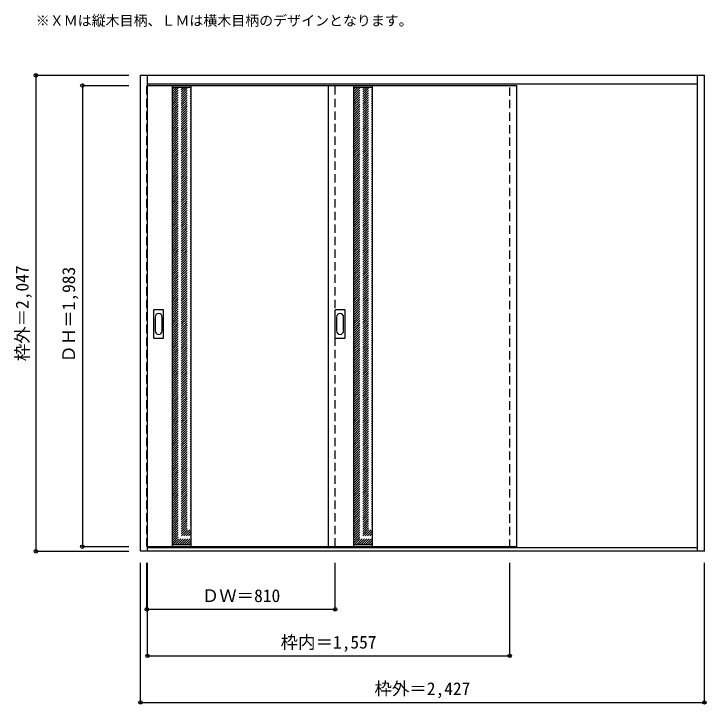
# Model space of a CAD drawing. Units: millimetres, scale not verified. Extents: x -1110 to 1866, y -1621 to 1348.
import ezdxf
from ezdxf.enums import TextEntityAlignment as Align

# ---------------------------------------------------------------- set-up
doc = ezdxf.new("R2010")
doc.units = ezdxf.units.MM
doc.header["$LTSCALE"] = 30
doc.header["$PDMODE"] = 32
doc.header["$PDSIZE"] = 15
doc.linetypes.add('DASHED1', pattern=[1.8, 1.2, -0.6])
for name, color, linetype in [('0-0', 4, 'DASHED1'), ('0-1_寸法', 7, 'Continuous'), ('0-2_文字', 7, 'Continuous')]:
    doc.layers.add(name, color=color, linetype=linetype)
doc.styles.add('ＭＳ ゴシック', font='')
doc.styles.get('ＭＳ ゴシック').set_extended_font_data('MS Gothic')

msp = doc.modelspace()

# ---------------------------------------------------------------- linework, layer by layer
at = {"layer": '0-0', "color": 3, "linetype": 'Continuous'}
for p, q in [((-565.1, -963.25), (-565.1, 1083.75)), ((-565.1, 1083.75), (1858.9, 1083.75)), ((-535.1, -963.25), (-535.1, 1083.75)), ((1828.9, -963.25), (1828.9, 1083.75)), ((1858.9, -963.25), (1858.9, 1083.75)), ((-535.1, 1047.75), (1828.9, 1047.75)), ((-535.1, 1039.75), (1051.9, 1039.75)), ((-428.1, -943.25), (-428.1, 1039.75)), ((-348.1, -943.25), (-348.1, 1039.75)), ((241.9, 1039.75), (241.9, -943.25)), ((351.9, -943.25), (351.9, 1039.75)), ((431.9, -943.25), (431.9, 1039.75)), ((-508.1, -45.25), (-508.1, 73.75)), ((-467.6, 75.25), (-506.6, 75.25)), ((-466.1, -45.25), (-466.1, 73.75)), ((271.9, -45.25), (271.9, 73.75)), ((312.4, 75.25), (273.4, 75.25)), ((313.9, -45.25), (313.9, 73.75)), ((-506.6, -46.75), (-467.6, -46.75)), ((273.4, -46.75), (312.4, -46.75)), ((1828.9, -948.25), (-535.1, -948.25)), ((1858.9, -963.25), (-565.1, -963.25))]:
    msp.add_line(p, q, dxfattribs=at)
at = {"layer": '0-0'}
for p, q in [((1021.9, -948.25), (1021.9, 1047.75)), ((1051.9, -948.25), (1051.9, 1047.75)), ((-428.1, 1023.94), (-420.29, 1031.75)), ((-428.1, 1014.04), (-410.39, 1031.75)), ((-428.1, 1004.14), (-400.49, 1031.75)), ((-428.1, 994.24), (-390.59, 1031.75)), ((-428.1, 984.34), (-380.69, 1031.75)), ((-428.1, 974.44), (-370.79, 1031.75)), ((-428.1, 964.54), (-360.89, 1031.75)), ((-428.1, 954.64), (-350.99, 1031.75)), ((-428.1, 944.74), (-348.1, 1024.74)), ((-428.1, 934.84), (-348.1, 1014.84)), ((271.9, -943.25), (271.9, 1039.75)), ((351.9, 1023.94), (359.71, 1031.75)), ((351.9, 1014.04), (369.61, 1031.75)), ((351.9, 1004.14), (379.51, 1031.75)), ((351.9, 994.24), (389.41, 1031.75)), ((351.9, 984.34), (399.31, 1031.75)), ((351.9, 974.44), (409.21, 1031.75)), ((351.9, 964.54), (419.11, 1031.75)), ((351.9, 954.64), (429.01, 1031.75)), ((351.9, 944.74), (431.9, 1024.74)), ((351.9, 934.84), (431.9, 1014.84)), ((-428.1, 924.94), (-348.1, 1004.94)), ((-428.1, 915.04), (-348.1, 995.04)), ((-428.1, 905.14), (-348.1, 985.14)), ((351.9, 924.94), (431.9, 1004.94)), ((351.9, 915.04), (431.9, 995.04)), ((351.9, 905.14), (431.9, 985.14)), ((-428.1, 895.24), (-348.1, 975.24)), ((-428.1, 885.34), (-348.1, 965.34)), ((-428.1, 875.44), (-348.1, 955.44)), ((351.9, 895.24), (431.9, 975.24)), ((351.9, 885.34), (431.9, 965.34)), ((351.9, 875.44), (431.9, 955.44)), ((-428.1, 865.54), (-348.1, 945.54)), ((-428.1, 855.65), (-348.1, 935.65)), ((-428.1, 845.75), (-348.1, 925.75)), ((351.9, 865.54), (431.9, 945.54)), ((351.9, 855.65), (431.9, 935.65)), ((351.9, 845.75), (431.9, 925.75)), ((-428.1, 835.85), (-348.1, 915.85)), ((-428.1, 825.95), (-348.1, 905.95)), ((-428.1, 816.05), (-348.1, 896.05)), ((351.9, 835.85), (431.9, 915.85)), ((351.9, 825.95), (431.9, 905.95)), ((351.9, 816.05), (431.9, 896.05)), ((-428.1, 806.15), (-348.1, 886.15)), ((-428.1, 796.25), (-348.1, 876.25)), ((-428.1, 786.35), (-348.1, 866.35)), ((351.9, 806.15), (431.9, 886.15)), ((351.9, 796.25), (431.9, 876.25)), ((351.9, 786.35), (431.9, 866.35)), ((-428.1, 776.45), (-348.1, 856.45)), ((-428.1, 766.55), (-348.1, 846.55)), ((-428.1, 756.65), (-348.1, 836.65)), ((351.9, 776.45), (431.9, 856.45)), ((351.9, 766.55), (431.9, 846.55)), ((351.9, 756.65), (431.9, 836.65)), ((-428.1, 746.75), (-348.1, 826.75)), ((-428.1, 736.85), (-348.1, 816.85)), ((-428.1, 726.95), (-348.1, 806.95)), ((351.9, 746.75), (431.9, 826.75)), ((351.9, 736.85), (431.9, 816.85)), ((351.9, 726.95), (431.9, 806.95)), ((-428.1, 717.05), (-348.1, 797.05)), ((-428.1, 707.15), (-348.1, 787.15)), ((-428.1, 697.25), (-348.1, 777.25)), ((351.9, 717.05), (431.9, 797.05)), ((351.9, 707.15), (431.9, 787.15)), ((351.9, 697.25), (431.9, 777.25)), ((-428.1, 687.35), (-348.1, 767.35)), ((-428.1, 677.45), (-348.1, 757.45)), ((-428.1, 667.55), (-348.1, 747.55)), ((351.9, 687.35), (431.9, 767.35)), ((351.9, 677.45), (431.9, 757.45)), ((351.9, 667.55), (431.9, 747.55)), ((-428.1, 657.66), (-348.1, 737.66)), ((-428.1, 647.76), (-348.1, 727.76)), ((-428.1, 637.86), (-348.1, 717.86)), ((351.9, 657.66), (431.9, 737.66)), ((351.9, 647.76), (431.9, 727.76)), ((351.9, 637.86), (431.9, 717.86)), ((-428.1, 627.96), (-348.1, 707.96)), ((-428.1, 618.06), (-348.1, 698.06)), ((-428.1, 608.16), (-348.1, 688.16)), ((351.9, 627.96), (431.9, 707.96)), ((351.9, 618.06), (431.9, 698.06)), ((351.9, 608.16), (431.9, 688.16)), ((-428.1, 598.26), (-348.1, 678.26)), ((-428.1, 588.36), (-348.1, 668.36)), ((-428.1, 578.46), (-348.1, 658.46)), ((351.9, 598.26), (431.9, 678.26)), ((351.9, 588.36), (431.9, 668.36)), ((351.9, 578.46), (431.9, 658.46)), ((-428.1, 568.56), (-348.1, 648.56)), ((-428.1, 558.66), (-348.1, 638.66)), ((-428.1, 548.76), (-348.1, 628.76)), ((351.9, 568.56), (431.9, 648.56)), ((351.9, 558.66), (431.9, 638.66)), ((351.9, 548.76), (431.9, 628.76)), ((-428.1, 538.86), (-348.1, 618.86)), ((-428.1, 528.96), (-348.1, 608.96)), ((-428.1, 519.06), (-348.1, 599.06)), ((351.9, 538.86), (431.9, 618.86)), ((351.9, 528.96), (431.9, 608.96)), ((351.9, 519.06), (431.9, 599.06)), ((-428.1, 509.16), (-348.1, 589.16)), ((-428.1, 499.26), (-348.1, 579.26)), ((-428.1, 489.36), (-348.1, 569.36)), ((351.9, 509.16), (431.9, 589.16)), ((351.9, 499.26), (431.9, 579.26)), ((351.9, 489.36), (431.9, 569.36)), ((-428.1, 479.46), (-348.1, 559.46)), ((-428.1, 469.56), (-348.1, 549.56)), ((-428.1, 459.67), (-348.1, 539.67)), ((351.9, 479.46), (431.9, 559.46)), ((351.9, 469.56), (431.9, 549.56)), ((351.9, 459.67), (431.9, 539.67)), ((-428.1, 449.77), (-348.1, 529.77)), ((-428.1, 439.87), (-348.1, 519.87)), ((-428.1, 429.97), (-348.1, 509.97)), ((351.9, 449.77), (431.9, 529.77)), ((351.9, 439.87), (431.9, 519.87)), ((351.9, 429.97), (431.9, 509.97)), ((-428.1, 420.07), (-348.1, 500.07)), ((-428.1, 410.17), (-348.1, 490.17)), ((-428.1, 400.27), (-348.1, 480.27)), ((351.9, 420.07), (431.9, 500.07)), ((351.9, 410.17), (431.9, 490.17)), ((351.9, 400.27), (431.9, 480.27)), ((-428.1, 390.37), (-348.1, 470.37)), ((-428.1, 380.47), (-348.1, 460.47)), ((-428.1, 370.57), (-348.1, 450.57)), ((351.9, 390.37), (431.9, 470.37)), ((351.9, 380.47), (431.9, 460.47)), ((351.9, 370.57), (431.9, 450.57)), ((-428.1, 360.67), (-348.1, 440.67)), ((-428.1, 350.77), (-348.1, 430.77)), ((-428.1, 340.87), (-348.1, 420.87)), ((351.9, 360.67), (431.9, 440.67)), ((351.9, 350.77), (431.9, 430.77)), ((351.9, 340.87), (431.9, 420.87)), ((-428.1, 330.97), (-348.1, 410.97)), ((-428.1, 321.07), (-348.1, 401.07)), ((-428.1, 311.17), (-348.1, 391.17)), ((351.9, 330.97), (431.9, 410.97)), ((351.9, 321.07), (431.9, 401.07)), ((351.9, 311.17), (431.9, 391.17)), ((-428.1, 301.27), (-348.1, 381.27)), ((-428.1, 291.37), (-348.1, 371.37)), ((-428.1, 281.47), (-348.1, 361.47)), ((351.9, 301.27), (431.9, 381.27)), ((351.9, 291.37), (431.9, 371.37)), ((351.9, 281.47), (431.9, 361.47)), ((-428.1, 271.57), (-348.1, 351.57)), ((-428.1, 261.68), (-348.1, 341.68)), ((-428.1, 251.78), (-348.1, 331.78)), ((351.9, 271.57), (431.9, 351.57)), ((351.9, 261.68), (431.9, 341.68)), ((351.9, 251.78), (431.9, 331.78)), ((-428.1, 241.88), (-348.1, 321.88)), ((-428.1, 231.98), (-348.1, 311.98)), ((-428.1, 222.08), (-348.1, 302.08)), ((351.9, 241.88), (431.9, 321.88)), ((351.9, 231.98), (431.9, 311.98)), ((351.9, 222.08), (431.9, 302.08)), ((-428.1, 212.18), (-348.1, 292.18)), ((-428.1, 202.28), (-348.1, 282.28)), ((-428.1, 192.38), (-348.1, 272.38)), ((351.9, 212.18), (431.9, 292.18)), ((351.9, 202.28), (431.9, 282.28)), ((351.9, 192.38), (431.9, 272.38)), ((-428.1, 182.48), (-348.1, 262.48)), ((-428.1, 172.58), (-348.1, 252.58)), ((-428.1, 162.68), (-348.1, 242.68)), ((351.9, 182.48), (431.9, 262.48)), ((351.9, 172.58), (431.9, 252.58)), ((351.9, 162.68), (431.9, 242.68)), ((-428.1, 152.78), (-348.1, 232.78)), ((-428.1, 142.88), (-348.1, 222.88)), ((-428.1, 132.98), (-348.1, 212.98)), ((351.9, 152.78), (431.9, 232.78)), ((351.9, 142.88), (431.9, 222.88)), ((351.9, 132.98), (431.9, 212.98)), ((-428.1, 123.08), (-348.1, 203.08)), ((-428.1, 113.18), (-348.1, 193.18)), ((-428.1, 103.28), (-348.1, 183.28)), ((351.9, 123.08), (431.9, 203.08)), ((351.9, 113.18), (431.9, 193.18)), ((351.9, 103.28), (431.9, 183.28)), ((-428.1, 93.38), (-348.1, 173.38)), ((-428.1, 83.48), (-348.1, 163.48)), ((-428.1, 73.58), (-348.1, 153.58)), ((351.9, 93.38), (431.9, 173.38)), ((351.9, 83.48), (431.9, 163.48)), ((351.9, 73.58), (431.9, 153.58)), ((-428.1, 63.69), (-348.1, 143.69)), ((-428.1, 53.79), (-348.1, 133.79)), ((-428.1, 43.89), (-348.1, 123.89)), ((351.9, 63.69), (431.9, 143.69)), ((351.9, 53.79), (431.9, 133.79)), ((351.9, 43.89), (431.9, 123.89)), ((-428.1, 33.99), (-348.1, 113.99)), ((-428.1, 24.09), (-348.1, 104.09)), ((-428.1, 14.19), (-348.1, 94.19)), ((351.9, 33.99), (431.9, 113.99)), ((351.9, 24.09), (431.9, 104.09)), ((351.9, 14.19), (431.9, 94.19)), ((-428.1, 4.29), (-348.1, 84.29)), ((-428.1, -5.61), (-348.1, 74.39)), ((-428.1, -15.51), (-348.1, 64.49)), ((351.9, 4.29), (431.9, 84.29)), ((351.9, -5.61), (431.9, 74.39)), ((351.9, -15.51), (431.9, 64.49)), ((-428.1, -25.41), (-348.1, 54.59)), ((-428.1, -35.31), (-348.1, 44.69)), ((-428.1, -45.21), (-348.1, 34.79)), ((351.9, -25.41), (431.9, 54.59)), ((351.9, -35.31), (431.9, 44.69)), ((351.9, -45.21), (431.9, 34.79)), ((-428.1, -55.11), (-348.1, 24.89)), ((-428.1, -65.01), (-348.1, 14.99)), ((-428.1, -74.91), (-348.1, 5.09)), ((351.9, -55.11), (431.9, 24.89)), ((351.9, -65.01), (431.9, 14.99)), ((351.9, -74.91), (431.9, 5.09)), ((-428.1, -84.81), (-348.1, -4.81)), ((-428.1, -94.71), (-348.1, -14.71)), ((-428.1, -104.61), (-348.1, -24.61)), ((351.9, -84.81), (431.9, -4.81)), ((351.9, -94.71), (431.9, -14.71)), ((351.9, -104.61), (431.9, -24.61)), ((-428.1, -114.51), (-348.1, -34.51)), ((-428.1, -124.4), (-348.1, -44.4)), ((-428.1, -134.3), (-348.1, -54.3)), ((351.9, -114.51), (431.9, -34.51)), ((351.9, -124.4), (431.9, -44.4)), ((351.9, -134.3), (431.9, -54.3)), ((-428.1, -144.2), (-348.1, -64.2)), ((-428.1, -154.1), (-348.1, -74.1)), ((-428.1, -164), (-348.1, -84)), ((351.9, -144.2), (431.9, -64.2)), ((351.9, -154.1), (431.9, -74.1)), ((351.9, -164), (431.9, -84)), ((-428.1, -173.9), (-348.1, -93.9)), ((-428.1, -183.8), (-348.1, -103.8)), ((-428.1, -193.7), (-348.1, -113.7)), ((351.9, -173.9), (431.9, -93.9)), ((351.9, -183.8), (431.9, -103.8)), ((351.9, -193.7), (431.9, -113.7)), ((-428.1, -203.6), (-348.1, -123.6)), ((-428.1, -213.5), (-348.1, -133.5)), ((-428.1, -223.4), (-348.1, -143.4)), ((351.9, -203.6), (431.9, -123.6)), ((351.9, -213.5), (431.9, -133.5)), ((351.9, -223.4), (431.9, -143.4)), ((-428.1, -233.3), (-348.1, -153.3)), ((-428.1, -243.2), (-348.1, -163.2)), ((-428.1, -253.1), (-348.1, -173.1)), ((351.9, -233.3), (431.9, -153.3)), ((351.9, -243.2), (431.9, -163.2)), ((351.9, -253.1), (431.9, -173.1)), ((-428.1, -263), (-348.1, -183)), ((-428.1, -272.9), (-348.1, -192.9)), ((-428.1, -282.8), (-348.1, -202.8)), ((351.9, -263), (431.9, -183)), ((351.9, -272.9), (431.9, -192.9)), ((351.9, -282.8), (431.9, -202.8)), ((-428.1, -292.7), (-348.1, -212.7)), ((-428.1, -302.6), (-348.1, -222.6)), ((-428.1, -312.5), (-348.1, -232.5)), ((351.9, -292.7), (431.9, -212.7)), ((351.9, -302.6), (431.9, -222.6)), ((351.9, -312.5), (431.9, -232.5)), ((-428.1, -322.39), (-348.1, -242.39)), ((-428.1, -332.29), (-348.1, -252.29)), ((-428.1, -342.19), (-348.1, -262.19)), ((351.9, -322.39), (431.9, -242.39)), ((351.9, -332.29), (431.9, -252.29)), ((351.9, -342.19), (431.9, -262.19)), ((-428.1, -352.09), (-348.1, -272.09)), ((-428.1, -361.99), (-348.1, -281.99)), ((-428.1, -371.89), (-348.1, -291.89)), ((351.9, -352.09), (431.9, -272.09)), ((351.9, -361.99), (431.9, -281.99)), ((351.9, -371.89), (431.9, -291.89)), ((-428.1, -381.79), (-348.1, -301.79)), ((-428.1, -391.69), (-348.1, -311.69)), ((-428.1, -401.59), (-348.1, -321.59)), ((351.9, -381.79), (431.9, -301.79)), ((351.9, -391.69), (431.9, -311.69)), ((351.9, -401.59), (431.9, -321.59)), ((-428.1, -411.49), (-348.1, -331.49)), ((-428.1, -421.39), (-348.1, -341.39)), ((-428.1, -431.29), (-348.1, -351.29)), ((351.9, -411.49), (431.9, -331.49)), ((351.9, -421.39), (431.9, -341.39)), ((351.9, -431.29), (431.9, -351.29)), ((-428.1, -441.19), (-348.1, -361.19)), ((-428.1, -451.09), (-348.1, -371.09)), ((-428.1, -460.99), (-348.1, -380.99)), ((351.9, -441.19), (431.9, -361.19)), ((351.9, -451.09), (431.9, -371.09)), ((351.9, -460.99), (431.9, -380.99)), ((-428.1, -470.89), (-348.1, -390.89)), ((-428.1, -480.79), (-348.1, -400.79)), ((-428.1, -490.69), (-348.1, -410.69)), ((351.9, -470.89), (431.9, -390.89)), ((351.9, -480.79), (431.9, -400.79)), ((351.9, -490.69), (431.9, -410.69)), ((-428.1, -500.59), (-348.1, -420.59)), ((-428.1, -510.49), (-348.1, -430.49)), ((-428.1, -520.38), (-348.1, -440.38)), ((351.9, -500.59), (431.9, -420.59)), ((351.9, -510.49), (431.9, -430.49)), ((351.9, -520.38), (431.9, -440.38)), ((-428.1, -530.28), (-348.1, -450.28)), ((-428.1, -540.18), (-348.1, -460.18)), ((-428.1, -550.08), (-348.1, -470.08)), ((351.9, -530.28), (431.9, -450.28)), ((351.9, -540.18), (431.9, -460.18)), ((351.9, -550.08), (431.9, -470.08)), ((-428.1, -559.98), (-348.1, -479.98)), ((-428.1, -569.88), (-348.1, -489.88)), ((-428.1, -579.78), (-348.1, -499.78)), ((351.9, -559.98), (431.9, -479.98)), ((351.9, -569.88), (431.9, -489.88)), ((351.9, -579.78), (431.9, -499.78)), ((-428.1, -589.68), (-348.1, -509.68)), ((-428.1, -599.58), (-348.1, -519.58)), ((-428.1, -609.48), (-348.1, -529.48)), ((351.9, -589.68), (431.9, -509.68)), ((351.9, -599.58), (431.9, -519.58)), ((351.9, -609.48), (431.9, -529.48)), ((-428.1, -619.38), (-348.1, -539.38)), ((-428.1, -629.28), (-348.1, -549.28)), ((-428.1, -639.18), (-348.1, -559.18)), ((351.9, -619.38), (431.9, -539.38)), ((351.9, -629.28), (431.9, -549.28)), ((351.9, -639.18), (431.9, -559.18)), ((-428.1, -649.08), (-348.1, -569.08)), ((-428.1, -658.98), (-348.1, -578.98)), ((-428.1, -668.88), (-348.1, -588.88)), ((351.9, -649.08), (431.9, -569.08)), ((351.9, -658.98), (431.9, -578.98)), ((351.9, -668.88), (431.9, -588.88)), ((-428.1, -678.78), (-348.1, -598.78)), ((-428.1, -688.68), (-348.1, -608.68)), ((-428.1, -698.58), (-348.1, -618.58)), ((351.9, -678.78), (431.9, -598.78)), ((351.9, -688.68), (431.9, -608.68)), ((351.9, -698.58), (431.9, -618.58)), ((-428.1, -708.48), (-348.1, -628.48)), ((-428.1, -718.37), (-348.1, -638.37)), ((-428.1, -728.27), (-348.1, -648.27)), ((351.9, -708.48), (431.9, -628.48)), ((351.9, -718.37), (431.9, -638.37)), ((351.9, -728.27), (431.9, -648.27)), ((-428.1, -738.17), (-348.1, -658.17)), ((-428.1, -748.07), (-348.1, -668.07)), ((-428.1, -757.97), (-348.1, -677.97)), ((351.9, -738.17), (431.9, -658.17)), ((351.9, -748.07), (431.9, -668.07)), ((351.9, -757.97), (431.9, -677.97)), ((-428.1, -767.87), (-348.1, -687.87)), ((-428.1, -777.77), (-348.1, -697.77)), ((-428.1, -787.67), (-348.1, -707.67)), ((351.9, -767.87), (431.9, -687.87)), ((351.9, -777.77), (431.9, -697.77)), ((351.9, -787.67), (431.9, -707.67)), ((-428.1, -797.57), (-348.1, -717.57)), ((-428.1, -807.47), (-348.1, -727.47)), ((-428.1, -817.37), (-348.1, -737.37)), ((351.9, -797.57), (431.9, -717.57)), ((351.9, -807.47), (431.9, -727.47)), ((351.9, -817.37), (431.9, -737.37)), ((-428.1, -827.27), (-348.1, -747.27)), ((-428.1, -837.17), (-348.1, -757.17)), ((-428.1, -847.07), (-348.1, -767.07)), ((351.9, -827.27), (431.9, -747.27)), ((351.9, -837.17), (431.9, -757.17)), ((351.9, -847.07), (431.9, -767.07)), ((-428.1, -856.97), (-348.1, -776.97)), ((-428.1, -866.87), (-348.1, -786.87)), ((-428.1, -876.77), (-348.1, -796.77)), ((351.9, -856.97), (431.9, -776.97)), ((351.9, -866.87), (431.9, -786.87)), ((351.9, -876.77), (431.9, -796.77)), ((-428.1, -886.67), (-348.1, -806.67)), ((-428.1, -896.57), (-348.1, -816.57)), ((-428.1, -906.47), (-348.1, -826.47)), ((351.9, -886.67), (431.9, -806.67)), ((351.9, -896.57), (431.9, -816.57)), ((351.9, -906.47), (431.9, -826.47)), ((-428.1, -916.36), (-348.1, -836.36)), ((-428.1, -926.26), (-348.1, -846.26)), ((-427.19, -935.25), (-348.1, -856.16)), ((351.9, -916.36), (431.9, -836.36)), ((351.9, -926.26), (431.9, -846.26)), ((352.81, -935.25), (431.9, -856.16)), ((-417.29, -935.25), (-348.1, -866.06)), ((-407.39, -935.25), (-348.1, -875.96)), ((-397.49, -935.25), (-348.1, -885.86)), ((362.71, -935.25), (431.9, -866.06)), ((372.61, -935.25), (431.9, -875.96)), ((382.51, -935.25), (431.9, -885.86)), ((-387.59, -935.25), (-348.1, -895.76)), ((-377.69, -935.25), (-348.1, -905.66)), ((-367.79, -935.25), (-348.1, -915.56)), ((392.41, -935.25), (431.9, -895.76)), ((402.31, -935.25), (431.9, -905.66)), ((412.21, -935.25), (431.9, -915.56)), ((-357.89, -935.25), (-348.1, -925.46)), ((422.11, -935.25), (431.9, -925.46))]:
    msp.add_line(p, q, dxfattribs=at)
at = {"layer": '0-0', "color": 7, "linetype": 'Continuous'}
for p, q in [((-348.1, 1031.75), (-428.1, 1031.75)), ((431.9, 1031.75), (351.9, 1031.75)), ((-502.1, 43.85), (-502.1, -15.35)), ((-472.1, -15.35), (-472.1, 43.85)), ((277.9, 43.85), (277.9, -15.35)), ((307.9, -15.35), (307.9, 43.85)), ((-348.1, -935.25), (-428.1, -935.25)), ((431.9, -935.25), (351.9, -935.25))]:
    msp.add_line(p, q, dxfattribs=at)
at = {"layer": '0-0'}
msp.add_lwpolyline([(-535.1, -943.25), (-538.1, -943.25), (-538.1, 1039.75), (-535.1, 1039.75)], dxfattribs=at)
at = {"layer": '0-0', "color": 3, "linetype": 'Continuous'}
msp.add_lwpolyline([(-535.1, -943.25), (1051.9, -943.25), (1051.9, 1039.75)], dxfattribs=at)
for centre, start, end in [((-506.6, 73.75), 90, 180), ((-467.6, 73.75), 0, 90), ((273.4, 73.75), 90, 180), ((312.4, 73.75), 0, 90), ((-506.6, -45.25), 180, 270), ((-467.6, -45.25), 270, 0), ((273.4, -45.25), 180, 270), ((312.4, -45.25), 270, 0)]:
    msp.add_arc(centre, 1.5, start, end, dxfattribs=at)
at = {"layer": '0-0', "color": 7, "linetype": 'Continuous'}
for centre, start, end in [((-487.1, 43.85), 0, 180), ((292.9, 43.85), 0, 180), ((-487.1, -15.35), 180, 0), ((292.9, -15.35), 180, 0)]:
    msp.add_arc(centre, 15, start, end, dxfattribs=at)
at = {"layer": '0-1_寸法', "color": 4}
for p, q in [((-1015.1, 1083.75), (-1015.1, -963.25)), ((-1015.1, 1083.75), (-615.1, 1083.75)), ((-815.1, 1039.75), (-615.1, 1039.75)), ((-815.1, 1039.75), (-815.1, -943.25)), ((-815.1, -943.25), (-615.1, -943.25)), ((-1015.1, -963.25), (-615.1, -963.25)), ((-565.1, -1613.25), (-565.1, -1013.25)), ((-538.1, -1213.25), (-538.1, -1013.25)), ((-535.1, -1413.25), (-535.1, -1013.25)), ((271.9, -1213.25), (271.9, -1013.25)), ((1021.9, -1413.25), (1021.9, -1013.25)), ((271.9, -1213.25), (-538.1, -1213.25)), ((-535.1, -1413.25), (1021.9, -1413.25))]:
    msp.add_line(p, q, dxfattribs=at)
msp.add_lwpolyline([(-565.1, -1613.25), (1858.9, -1613.25), (1858.9, -1013.25)], dxfattribs=at)
at = {"layer": '0-1_寸法'}
for p in [(-1015.1, 1083.75), (-815.1, 1039.75), (-815.1, -943.25), (-1015.1, -963.25), (-538.1, -1213.25), (271.9, -1213.25), (-535.1, -1413.25), (1021.9, -1413.25), (-565.1, -1613.25), (1858.9, -1613.25)]:
    msp.add_point(p, dxfattribs=at)

# ---------------------------------------------------------------- texts
at = {"layer": '0-1_寸法', "style": 'ＭＳ ゴシック'}
for s, p in [('枠外＝2,047', (-1030.1, -146)), ('ＤＨ＝1,983', (-830.1, -152))]:
    msp.add_text(s, height=54.99, rotation=90, dxfattribs=at).set_placement(p, align=Align.BOTTOM_LEFT)
for s, p in [('ＤＷ＝810', (-301.85, -1198.25)), ('枠内＝1,557', (37.15, -1398.25)), ('枠外＝2,427', (440.65, -1598.25))]:
    msp.add_text(s, height=54.99, dxfattribs=at).set_placement(p, align=Align.BOTTOM_LEFT)
at = {"layer": '0-2_文字', "style": 'ＭＳ ゴシック'}
msp.add_text('※ＸＭは縦木目柄、ＬＭは横木目柄のデザインとなります。', height=43.99, dxfattribs=at).set_placement((-1015.1, 1283.75), align=Align.BOTTOM_LEFT)

doc.saveas('drawing.dxf')
